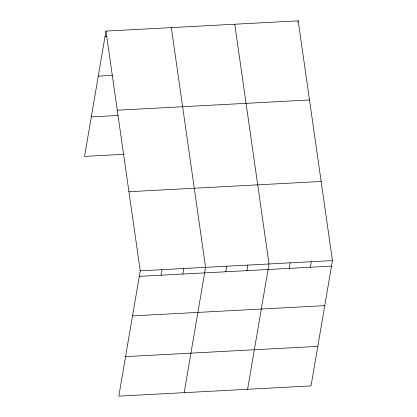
<?xml version="1.0" encoding="UTF-8"?>
<svg xmlns="http://www.w3.org/2000/svg" width="417" height="417" viewBox="0 0 417 417"><rect width="100%" height="100%" fill="white"/><g stroke="black" fill="none" stroke-linecap="round" stroke-linejoin="round"><path stroke-width="0.63" d="M105.97 31.093L140.232 270.831L118.814 396.15L311.03 385.907L332.453 260.589L298.186 20.85L105.97 31.093L84.547 156.411L123.63 154.326M161.071 275.21L162.02 269.674M182.86 274.047L183.803 268.512M184.168 392.668L205.586 267.349L171.324 27.611M225.785 271.759L226.733 266.223M246.932 270.633L247.875 265.097M297.978 22.08L298.186 20.85M247.599 389.285L269.022 263.971L234.755 24.233M289.221 268.376L290.164 262.846M310.363 267.25L311.306 261.714M105.021 36.628L106.945 36.529M98.266 76.16L112.361 75.404M117.276 110.208L309.492 99.965M91.302 116.885L118.214 115.446M128.926 191.721L321.142 181.473M140.232 270.831L332.453 260.589M139.288 276.367L331.505 266.124M132.533 315.898L324.749 305.651M125.569 356.624L317.79 346.376"/></g></svg>
